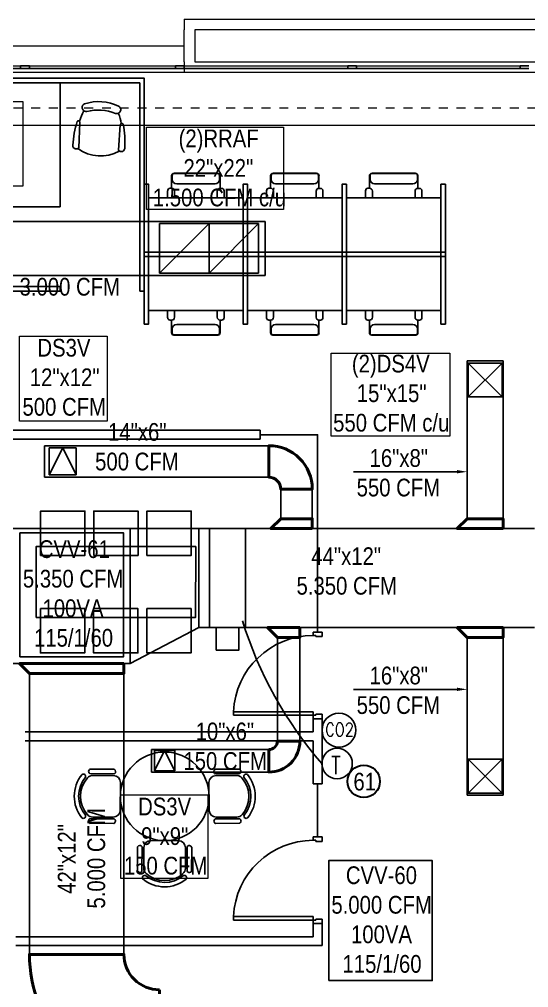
# Model space of a CAD drawing. Header units: inches. Extents: x -3 to 209, y -384 to 20.
# Drawn here: x 168.54 to 174.29, y 4.18 to 15.11 of the extents above; entities that cross this region are included whole.
import ezdxf
from ezdxf import colors
from ezdxf.entities.mleader import LeaderData, LeaderLine
from ezdxf.math import Vec2, Vec3

# ---------------------------------------------------------------- set-up
doc = ezdxf.new("R2010")
doc.units = ezdxf.units.IN
doc.header["$MEASUREMENT"] = 0
for name, pattern in [('Grid Line 1_2_', [0.022225, 0.0127, -0.003175, 0.003175, -0.003175]), ('Hidden', [7.1438, 4.7625, -2.3813]), ('HIDDEN2', [0.1875, 0.125, -0.0625])]:
    doc.linetypes.add(name, pattern=pattern)
for name, color, linetype, lineweight in [('A-GLAZ-CURT', 253, 'Continuous', 9), ('A-GLAZ-CWMG', 253, 'Continuous', 9), ('HVAC -Textos Rejillas', 2, 'Continuous', 9), ('HVAC -Textos Retorno', 2, 'Continuous', 9), ('HVAC -Textos Suministro', 7, 'Continuous', 9), ('HVAC Suministro', 5, 'Continuous', 40), ('S-BEAM', 253, 'Continuous', 13), ('S-GRID', 253, 'Continuous', 9), ('TUBO HVAC', 1, 'Continuous', 30)]:
    doc.layers.add(name, color=color, linetype=linetype, lineweight=lineweight)
for name, color, linetype in [('A-WALL', 253, 'Continuous'), ('BASE PLAN$0$FLOOR LAYOUT 14 Oct (x-ref)$0$20F-032408$0$XDOOR', 253, 'Continuous'), ('BASE PLAN$0$ID-WALL', 253, 'Continuous'), ('BASE PLAN$0$NBS-DARK', 253, 'Continuous'), ('BASE PLAN$0$NBS-HEAVY', 253, 'Continuous'), ('BASE PLAN$0$NDS-DOORS', 253, 'Continuous'), ('hidden line ko ito', 253, 'Continuous'), ('HVAC TEXTO CVV', 2, 'Continuous'), ('HVAC-Accesorios', 1, 'Continuous'), ('HVAC-Equipos', 3, 'Continuous'), ('HVAC-Rejillas', 2, 'HIDDEN2'), ('HVAC-Retorno', 20, 'Continuous'), ('HVAC-Suministro', 170, 'Continuous'), ('NFF-FURN', 253, 'Continuous'), ('NFF-LIGHT', 253, 'Continuous')]:
    doc.layers.add(name, color=color, linetype=linetype)
doc.styles.add('Arial Narrow', font='ARIALN.TTF', dxfattribs={"height": 0.00295})
doc.styles.add('ROMANS', font='romans.shx', dxfattribs={"width": 0.8})
doc.styles.get("Standard").update_dxf_attribs({"font": 'arial.ttf'})

# ---------------------------------------------------------------- blocks, each defined once
blk = doc.blocks.new('ds')
at = {"linetype": 'ByBlock', "lineweight": -2}
for p, q in [((-0.0127, -0.0127), (0.0127, 0.0127)), ((-0.0127, 0.0127), (0.0127, -0.0127)), ((-0.0127, -0.0127), (-0.0127, 0.0127)), ((-0.0127, 0.0127), (0.0127, 0.0127)), ((0.0127, 0.0127), (0.0127, -0.0127)), ((0.0127, -0.0127), (-0.0127, -0.0127))]:
    blk.add_line(p, q, dxfattribs=at)
blk = doc.blocks.new('DS3')
at = {"linetype": 'ByBlock', "lineweight": -2, "ltscale": 25}
for p, q in [((-0.0127, 0.0127), (0, -0.0127)), ((-0.0127, -0.0127), (-0.0127, 0.0127)), ((-0.0127, 0.0127), (0.0127, 0.0127)), ((0, -0.0127), (0.0127, 0.0127)), ((0.0127, 0.0127), (0.0127, -0.0127)), ((0.0127, -0.0127), (-0.0127, -0.0127))]:
    blk.add_line(p, q, dxfattribs=at)
blk = doc.blocks.new('Termostato 1')
at = {"linetype": 'ByBlock', "lineweight": -2}
blk.add_circle((725.333, -473.718), 0.172, dxfattribs=at)
at = {"linetype": 'ByBlock', "lineweight": -2, "insert": (725.414, -473.651, -2.384), "char_height": 0.2, "width": 2.87595, "attachment_point": 1, "rotation": 270, "style": 'ROMANS'}
blk.add_mtext('T', dxfattribs=at)
blk = doc.blocks.new('rr')
at = {"linetype": 'ByBlock', "lineweight": -2}
for p, q in [((-0.0127, -0.0127), (0.0127, 0.0127)), ((-0.0127, -0.0127), (-0.0127, 0.0127)), ((-0.0127, 0.0127), (0.0127, 0.0127)), ((0.0127, 0.0127), (0.0127, -0.0127)), ((0.0127, -0.0127), (-0.0127, -0.0127))]:
    blk.add_line(p, q, dxfattribs=at)
blk = doc.blocks.new('CO2')
at = {"linetype": 'ByBlock', "lineweight": -2}
blk.add_circle((-74869.314, 50750.37), 0.191, dxfattribs=at)
at = {"linetype": 'ByBlock', "lineweight": -2, "insert": (-74869.469, 50750.451, -2.384), "char_height": 0.15, "width": 2.87595, "attachment_point": 1, "rotation": 0, "style": 'ROMANS'}
blk.add_mtext('CO2', dxfattribs=at)
blk = doc.blocks.new('*U64')
blk.add_lwpolyline([(-0.208, -0.0566), (-0.208, 0), (0, 0), (0.0566, -0.0566), (-0.208, -0.0566)])
blk = doc.blocks.new('*U89')
blk.add_lwpolyline([(-0.13, -0.0566), (-0.13, 0), (0, 0), (0.0566, -0.0566), (-0.13, -0.0566)])
blk = doc.blocks.new('*U61')
blk.add_lwpolyline([(-0.182, -0.0566), (-0.182, 0), (0, 0), (0.0566, -0.0566), (-0.182, -0.0566)])
blk = doc.blocks.new('*U96')
blk.add_lwpolyline([(-0.546, -0.0566), (-0.546, 0), (0, 0), (0.0566, -0.0566), (-0.546, -0.0566)])
blk = doc.blocks.new('BASE PLAN$0$YP')
at = {"layer": 'BASE PLAN$0$FLOOR LAYOUT 14 Oct (x-ref)$0$20F-032408$0$XDOOR', "linetype": 'ByBlock', "lineweight": -2}
for p, q in [((-926, 0), (-976, 0)), ((-926, -70), (-926, 0)), ((-50, 0), (0, 0)), ((-50, -70), (-50, 0)), ((-976, -100), (-938, -100)), ((-938, -70), (-926, -70)), ((-938, -100), (-938, -70)), ((-78, -825), (-78, -100)), ((-78, -100), (-38, -100)), ((-38, -70), (-50, -70)), ((-38, -100), (-38, -70)), ((-38, -100), (-38, -825)), ((0, -100), (-38, -100)), ((-78, -1000), (-78, -825)), ((-38, -825), (-38, -1000)), ((-38, -1000), (-78, -1000))]:
    blk.add_line(p, q, dxfattribs=at)
blk.add_arc((-38, -100), 900, 180, 267.4527, dxfattribs=at)
at = {"layer": 'BASE PLAN$0$ID-WALL', "linetype": 'ByBlock', "lineweight": -2}
for p, q in [((-976, -100), (-976, 0)), ((0, -100), (0, 0))]:
    blk.add_line(p, q, dxfattribs=at)
blk.add_lwpolyline([(0, 0), (0, -100)], dxfattribs=at)
blk = doc.blocks.new('A$C3D314434')
at = {"layer": 'hidden line ko ito', "linetype": 'ByBlock', "lineweight": -2}
for p, q in [((-304, 208), (-305, -61)), ((-254, 211), (-255, -65)), ((-234, 177), (-235, -54)), ((235, -56), (236, 176)), ((256, 209), (255, -67)), ((306, 205), (305, -64)), ((-156, -134), (154, -136))]:
    blk.add_line(p, q, dxfattribs=at)
for centre, radius, start, end in [((0, 0), 386, 50.3827, 129.1845), ((0, 0), 336, 50.2105, 129.3568), ((-279, 198), 27.4, 27.5656, 159.5515), ((-223, 284), 25.8, 144.9256, 291.0949), ((-154, 177), 80, 131.0612, 179.7836), ((0, 0), 315, 48.506, 131.0612), ((156, 176), 80, 359.7836, 48.506), ((225, 283), 25.8, 248.4723, 34.6416), ((280, 196), 27.4, 20.0157, 152.0016), ((-279, -52), 27.4, 200.0157, 332.0016), ((-155, -54), 80, 179.7836, 269.7836), ((155, -56), 80, 269.7836, 359.7836), ((279, -54), 27.4, 207.5656, 339.5515)]:
    blk.add_arc(centre, radius, start, end, dxfattribs=at)
blk = doc.blocks.new('zw$6B6B')
at = {"layer": 'NFF-FURN', "linetype": 'ByBlock', "lineweight": -2, "extrusion": (0, 0, -1)}
for points in [[(791, 2680, -0.198888), (818, 2667, -0.347278), (821, 2619)], [(791, 2680, -0.198158), (818, 2667, -0.414966), (815, 2612), (811, 2610)], [(518, 2664, -0.062864), (791, 2680)], [(518, 2664, -0.062864), (791, 2680)], [(526, 2631), (520, 2633), (515, 2637, -0.415881), (516, 2662), (518, 2664)], [(512, 2641, -0.335448), (516, 2662), (518, 2664)], [(395, 2608, -0.084773), (512, 2641)], [(315, 2612), (319, 2619), (325, 2625, -0.415301), (388, 2620, -0.275335), (396, 2575)], [(315, 2612), (319, 2619), (325, 2625, -0.415301), (388, 2620), (392, 2615), (395, 2608)], [(821, 2619, -0.300719), (791, 2153)], [(375, 2253, -0.163773), (396, 2575)], [(288, 2228, -0.190618), (315, 2612)], [(288, 2228, -0.190618), (315, 2612)], [(484, 2171, -0.064311), (368, 2221)], [(375, 2253, -0.260185), (360, 2212, -0.41472), (296, 2216), (292, 2221), (288, 2228)], [(368, 2221), (364, 2216), (360, 2212, -0.41472), (296, 2216), (292, 2221), (288, 2228)], [(791, 2153, -0.360765), (783, 2104, -0.197378), (755, 2095)], [(783, 2163), (787, 2160, -0.414852), (783, 2104, -0.197378), (755, 2095)], [(755, 2095, -0.062793), (486, 2145)], [(755, 2095, -0.062793), (486, 2145)], [(486, 2145), (484, 2147, -0.415432), (486, 2172), (492, 2176), (498, 2176)], [(486, 2145), (484, 2147, -0.379395), (484, 2171)], [(1159, 955, 0.062864), (992, 1171)], [(1159, 955, 0.062864), (992, 1171)], [(992, 1171, 0.198888), (964, 1182, 0.347278), (926, 1153)], [(992, 1171, 0.198158), (964, 1182, 0.414966), (925, 1143), (925, 1139)], [(926, 1153, 0.300719), (595, 823)], [(1198, 825, 0.084773), (1146, 935)], [(1146, 935, 0.335448), (1159, 952), (1159, 955)], [(1129, 939), (1135, 936), (1142, 934, 0.415881), (1159, 952), (1159, 955)], [(1254, 767), (1256, 775), (1257, 783, 0.415301), (1212, 828), (1205, 827), (1198, 825)], [(1254, 767), (1256, 775), (1257, 783, 0.415301), (1212, 828, 0.275335), (1173, 804)], [(982, 494, 0.190618), (1254, 767)], [(982, 494, 0.190618), (1254, 767)], [(945, 576, 0.163773), (1173, 804)], [(607, 824), (603, 824, 0.414852), (564, 785, 0.197378), (575, 758)], [(595, 823, 0.360765), (564, 785, 0.197378), (575, 758)], [(575, 758, 0.062793), (790, 589)], [(575, 758, 0.062793), (790, 589)], [(945, 576, 0.260185), (923, 537, 0.41472), (968, 492), (975, 493), (982, 494)], [(925, 550), (924, 544), (923, 537, 0.41472), (968, 492), (975, 493), (982, 494)], [(810, 604, 0.064311), (925, 550)], [(790, 589), (793, 589, 0.415432), (811, 606), (809, 613), (806, 618)], [(790, 589), (793, 589, 0.379395), (810, 604)]]:
    blk.add_lwpolyline(points, format="xyb", dxfattribs=at)
for points in [[(811, 2610), (526, 2631)], [(791, 2680), (791, 2680)], [(518, 2664), (518, 2664)], [(811, 2610), (811, 2610)], [(396, 2575), (396, 2575)], [(315, 2612), (315, 2612)], [(375, 2253), (375, 2253)], [(288, 2228), (288, 2228)], [(783, 2163), (498, 2176)], [(783, 2163), (783, 2163)], [(755, 2095), (755, 2095)], [(486, 2145), (486, 2145)], [(1450, 1251), (1450, 1951)], [(1450, 1951), (50, 1951)], [(50, 1251), (1450, 1251)], [(500, 51), (500, 1251)], [(500, 1251), (50, 1251)], [(925, 1139), (1129, 939)], [(992, 1171), (992, 1171)], [(925, 1139), (925, 1139)], [(1159, 955), (1159, 955)], [(1254, 767), (1254, 767)], [(1173, 804), (1173, 804)], [(607, 824), (806, 618)], [(607, 824), (607, 824)], [(575, 758), (575, 758)], [(945, 576), (945, 576)], [(790, 589), (790, 589)], [(982, 494), (982, 494)]]:
    blk.add_lwpolyline(points, dxfattribs=at)
at = {"layer": 'NFF-LIGHT', "linetype": 'ByBlock', "lineweight": -2}
for p, q in [((-2400, 2850), (-2400, 2900)), ((-2400, 2850), (-50, 2850)), ((-50, 2850), (-50, 50)), ((-2350, 50), (-2350, 1951)), ((-50, 50), (-2350, 50))]:
    blk.add_line(p, q, dxfattribs=at)
blk.add_lwpolyline([(-2400, 2900), (0, 2900), (0, 0), (-2400, 0), (-2400, 1951), (-2350, 1951)], dxfattribs=at)
at = {"layer": 'NFF-LIGHT', "linetype": 'ByBlock', "lineweight": -2, "extrusion": (0, 0, -1)}
blk.add_lwpolyline([(50, 51), (500, 51)], dxfattribs=at)
blk = doc.blocks.new('nci')
at = {"layer": 'NFF-FURN', "linetype": 'ByBlock', "lineweight": -2}
for p, q in [((717, -265), (635, -265)), ((744, -310), (744, -292)), ((744, -310), (886, -310)), ((889, -316), (844, -316)), ((635, -342), (712, -342)), ((793, -799), (793, -367)), ((911, -831), (911, -335)), ((915, -824), (915, -342)), ((711, -824), (635, -824)), ((743, -874), (743, -856)), ((743, -856), (886, -856)), ((889, -850), (844, -850)), ((635, -901), (716, -901))]:
    blk.add_line(p, q, dxfattribs=at)
for points in [[(-25, -50), (25, -50), (25, 0), (-25, 0)], [(25, -1116), (-25, -1116), (-25, -50), (25, -50)], [(25, -50), (25, -1116), (635, -1116), (635, -50)], [(-25, -1116), (25, -1116), (25, -1166), (-25, -1166)]]:
    blk.add_lwpolyline(points, close=True, dxfattribs=at)
for points in [[(25, 0), (789, 0), (789, -50), (25, -50), (25, 0)], [(25, -1116), (789, -1116), (789, -1166), (25, -1166), (25, -1116)]]:
    blk.add_lwpolyline(points, dxfattribs=at)
for centre, radius, start, end in [((712, -310), 32.3, 270, 0), ((717, -292), 26.9, 0, 90), ((844, -367), 50.8, 90, 180), ((886, -335), 25.4, 0, 90), ((889, -342), 25.4, 0, 90), ((711, -856), 32.3, 0, 90), ((844, -799), 50.8, 180, 270), ((886, -831), 25.4, 270, 0), ((889, -824), 25.4, 270, 0), ((716, -874), 26.9, 270, 0)]:
    blk.add_arc(centre, radius, start, end, dxfattribs=at)

msp = doc.modelspace()

# ---------------------------------------------------------------- linework, layer by layer
at = {"layer": 'A-GLAZ-CURT', "lineweight": 18}
for p, q in [((168.557, 14.58), (166.91, 14.58)), ((166.91, 14.555), (168.557, 14.555)), ((168.557, 14.555), (168.557, 14.58)), ((170.304, 14.58), (168.657, 14.58)), ((168.657, 14.58), (168.657, 14.555)), ((168.657, 14.555), (170.304, 14.555)), ((170.304, 14.555), (170.304, 14.58)), ((172.249, 14.58), (170.404, 14.58)), ((170.404, 14.58), (170.404, 14.555)), ((170.404, 14.555), (172.249, 14.555)), ((172.249, 14.555), (172.249, 14.58)), ((174.192, 14.58), (172.349, 14.58)), ((172.349, 14.58), (172.349, 14.555)), ((172.349, 14.555), (174.192, 14.555)), ((174.192, 14.555), (174.192, 14.58))]:
    msp.add_line(p, q, dxfattribs=at)
at = {"layer": 'A-GLAZ-CWMG'}
for p, q in [((166.91, 14.583), (168.557, 14.583)), ((166.91, 14.553), (168.557, 14.553)), ((168.657, 14.583), (170.304, 14.583)), ((168.657, 14.553), (170.304, 14.553)), ((170.404, 14.583), (172.249, 14.583)), ((170.404, 14.553), (172.249, 14.553)), ((172.349, 14.583), (174.192, 14.583)), ((172.349, 14.553), (174.192, 14.553))]:
    msp.add_line(p, q, dxfattribs=at)
at = {"layer": 'A-GLAZ-CWMG', "lineweight": 25, "extrusion": (0, 0, -1)}
for p, q in [((168.657, 14.583), (168.557, 14.583)), ((168.557, 14.583), (168.557, 14.553)), ((168.557, 14.553), (168.657, 14.553)), ((168.657, 14.553), (168.657, 14.583)), ((172.349, 14.583), (172.249, 14.583)), ((172.249, 14.583), (172.249, 14.553)), ((172.249, 14.553), (172.349, 14.553)), ((172.349, 14.553), (172.349, 14.583)), ((174.292, 14.583), (174.192, 14.583)), ((174.192, 14.583), (174.192, 14.553)), ((174.192, 14.553), (174.292, 14.553))]:
    msp.add_line(p, q, dxfattribs=at)
at = {"layer": 'A-GLAZ-CWMG', "lineweight": 25}
for p, q in [((170.404, 14.583), (170.304, 14.583)), ((170.304, 14.583), (170.304, 14.553)), ((170.304, 14.553), (170.404, 14.553)), ((170.404, 14.553), (170.404, 14.583))]:
    msp.add_line(p, q, dxfattribs=at)
at = {"layer": 'A-WALL', "lineweight": 18}
for p, q in [((170.404, 15.107), (187.744, 15.107)), ((170.404, 15.107), (170.404, 14.987)), ((170.404, 14.628), (170.404, 14.987)), ((187.744, 14.987), (170.524, 14.987)), ((170.524, 14.987), (170.524, 14.628)), ((166.81, 14.808), (170.404, 14.808)), ((170.404, 14.628), (170.404, 14.583)), ((170.404, 14.553), (170.404, 14.508)), ((170.524, 14.628), (185.905, 14.628)), ((170.404, 14.508), (166.81, 14.508)), ((175.58, 14.508), (170.404, 14.508))]:
    msp.add_line(p, q, dxfattribs=at)
at = {"layer": 'BASE PLAN$0$NBS-DARK'}
for points in [[(171.259, 10.421), (171.909, 10.421), (171.909, 8.193)], [(171.909, 5.883), (171.909, 6.483)]]:
    msp.add_lwpolyline(points, dxfattribs=at)
at = {"layer": 'BASE PLAN$0$NBS-HEAVY'}
for p, q in [((171.259, 10.471), (162.327, 10.471)), ((171.259, 10.371), (171.259, 10.471)), ((171.259, 10.371), (162.327, 10.371)), ((171.859, 7.067), (171.859, 7.217)), ((171.859, 7.217), (171.959, 7.217)), ((171.959, 6.483), (171.959, 7.217)), ((168.609, 7.067), (171.859, 7.067)), ((168.609, 6.967), (171.859, 6.967)), ((171.859, 6.483), (171.859, 6.967)), ((171.859, 6.483), (171.959, 6.483)), ((171.859, 5.845), (171.859, 5.883)), ((171.959, 5.833), (171.959, 5.883)), ((171.859, 4.757), (171.859, 4.907)), ((171.859, 4.907), (171.959, 4.907)), ((171.959, 4.657), (171.959, 4.907)), ((168.504, 4.757), (171.859, 4.757)), ((168.504, 4.657), (171.959, 4.657))]:
    msp.add_line(p, q, dxfattribs=at)
at = {"layer": 'HVAC -Textos Rejillas'}
for points in [[(168.582, 13.226), (167.029, 13.226), (167.029, 14.18), (168.582, 14.18)], [(171.524, 12.962), (169.98, 12.962), (169.98, 13.892), (171.524, 13.892)]]:
    msp.add_lwpolyline(points, close=True, dxfattribs=at)
at = {"layer": 'HVAC -Textos Suministro'}
for points in [[(169.533, 10.573), (168.546, 10.573), (168.546, 11.533), (169.533, 11.533)], [(173.399, 10.405), (172.06, 10.405), (172.06, 11.34), (173.399, 11.34)], [(170.672, 5.413), (169.69, 5.413), (169.69, 6.358), (170.672, 6.358)]]:
    msp.add_lwpolyline(points, close=True, dxfattribs=at)
at = {"layer": 'HVAC Suministro'}
for points in [[(171.359, 9.941), (171.359, 10.297, -0.414214), (171.848, 9.808), (171.493, 9.808, 0.414214)], [(171.359, 6.869), (171.359, 6.615, 0.414214), (171.709, 6.964), (171.455, 6.964, -0.414214)], [(170.124, 4.158), (170.124, 3.091, -0.414214), (168.657, 4.558), (169.724, 4.558, 0.414214)]]:
    msp.add_lwpolyline(points, format="xyb", close=True, dxfattribs=at)
at = {"layer": 'HVAC TEXTO CVV', "color": 1}
for points in [[(168.55, 7.916), (169.719, 7.916), (169.719, 9.313), (168.55, 9.313)], [(172.034, 4.262), (173.202, 4.262), (173.202, 5.617), (172.034, 5.617)]]:
    msp.add_lwpolyline(points, close=True, dxfattribs=at)
at = {"layer": 'HVAC-Accesorios', "color": 1, "linetype": 'Hidden'}
msp.add_arc((175.319, 9.637), 4.457, 197.167, 221.0411, dxfattribs=at)
at = {"layer": 'HVAC-Equipos'}
for points in [[(171.096, 9.363), (171.096, 8.245), (170.69, 8.245), (170.69, 9.363)], [(171.02, 8.245), (171.02, 7.991), (170.766, 7.991), (170.766, 8.245)]]:
    msp.add_lwpolyline(points, close=True, dxfattribs=at)
at = {"layer": 'HVAC-Retorno'}
for p, q in [((171.318, 12.827), (166.208, 12.827)), ((171.318, 12.827), (171.318, 12.523)), ((171.318, 12.218), (171.318, 12.523)), ((171.318, 12.218), (166.209, 12.217))]:
    msp.add_line(p, q, dxfattribs=at)
at = {"layer": 'HVAC-Suministro'}
for p, q in [((173.595, 11.255), (173.799, 11.255)), ((173.595, 11.255), (173.595, 9.473)), ((174.002, 11.255), (173.799, 11.255)), ((174.002, 11.255), (174.002, 9.473)), ((168.826, 10.297), (168.826, 10.119)), ((168.826, 10.297), (171.359, 10.297)), ((171.359, 10.297), (171.359, 10.119)), ((168.826, 9.941), (168.826, 10.119)), ((171.359, 9.941), (171.359, 10.119)), ((168.826, 9.941), (171.359, 9.941)), ((171.493, 9.473), (171.493, 9.808)), ((171.493, 9.808), (171.67, 9.808)), ((171.848, 9.808), (171.67, 9.808)), ((171.848, 9.473), (171.848, 9.808)), ((171.493, 9.473), (171.67, 9.473)), ((171.848, 9.473), (171.67, 9.473)), ((173.595, 9.473), (173.799, 9.473)), ((174.002, 9.473), (173.799, 9.473)), ((169.795, 9.363), (165.105, 9.363)), ((169.795, 9.363), (169.795, 8.601)), ((170.69, 9.363), (170.567, 9.363)), ((170.567, 9.363), (170.567, 8.804)), ((170.69, 9.363), (170.69, 8.804)), ((174.356, 9.363), (171.096, 9.363)), ((171.096, 9.363), (171.096, 8.804)), ((170.567, 8.245), (170.567, 8.804)), ((170.69, 8.245), (170.69, 8.804)), ((171.096, 8.245), (171.096, 8.804)), ((169.795, 7.839), (169.795, 8.601)), ((170.69, 8.245), (170.567, 8.245)), ((174.356, 8.245), (171.096, 8.245)), ((171.455, 8.134), (171.582, 8.134)), ((171.455, 8.134), (171.455, 6.964)), ((171.709, 8.134), (171.582, 8.134)), ((171.709, 8.134), (171.709, 6.964)), ((173.595, 6.353), (173.595, 8.134)), ((173.595, 8.134), (173.799, 8.134)), ((174.002, 8.134), (173.799, 8.134)), ((174.002, 6.353), (174.002, 8.134)), ((169.795, 7.839), (165.105, 7.839)), ((168.657, 4.558), (168.657, 7.728)), ((168.657, 7.728), (169.191, 7.728)), ((169.724, 7.728), (169.191, 7.728)), ((169.724, 4.558), (169.724, 7.728)), ((171.455, 6.964), (171.582, 6.964)), ((171.709, 6.964), (171.582, 6.964)), ((170.035, 6.869), (170.035, 6.742)), ((170.035, 6.869), (171.359, 6.869)), ((171.359, 6.869), (171.359, 6.742)), ((170.035, 6.615), (170.035, 6.742)), ((171.359, 6.615), (171.359, 6.742)), ((170.035, 6.615), (171.359, 6.615)), ((173.595, 6.353), (173.799, 6.353)), ((174.002, 6.353), (173.799, 6.353)), ((168.657, 4.558), (169.191, 4.558)), ((169.724, 4.558), (169.191, 4.558))]:
    msp.add_line(p, q, dxfattribs=at)
msp.add_lwpolyline([(170.567, 9.363), (169.795, 9.363), (169.795, 7.839), (170.567, 8.245)], close=True, dxfattribs=at)
at = {"layer": 'NFF-FURN'}
for points in [[(168.783, 9.059), (169.283, 9.059), (169.283, 9.559), (168.783, 9.559), (168.783, 9.059)], [(169.383, 9.059), (169.883, 9.059), (169.883, 9.559), (169.383, 9.559), (169.383, 9.059)], [(169.983, 9.059), (170.483, 9.059), (170.483, 9.559), (169.983, 9.559), (169.983, 9.059)], [(169.983, 9.059), (170.483, 9.059), (170.483, 9.559), (169.983, 9.559), (169.983, 9.059)], [(168.732, 8.359), (168.733, 9.159), (170.533, 9.159), (170.532, 8.359), (168.732, 8.359)], [(168.782, 8.459), (169.282, 8.459), (169.282, 7.959), (168.782, 7.959), (168.782, 8.459)], [(169.382, 8.459), (169.882, 8.459), (169.882, 7.959), (169.382, 7.959), (169.382, 8.459)], [(169.982, 8.459), (170.482, 8.459), (170.482, 7.959), (169.982, 7.959), (169.982, 8.459)]]:
    msp.add_lwpolyline(points, dxfattribs=at)
msp.add_circle((170.184, 6.341), 0.5, dxfattribs=at)
at = {"layer": 'S-BEAM', "lineweight": 18}
msp.add_line((175.069, 13.908), (162.795, 13.908), dxfattribs=at)
at = {"layer": 'S-GRID', "linetype": 'Grid Line 1_2_'}
msp.add_line((122.677, 14.108), (191.998, 14.108), dxfattribs=at)
at = {"layer": 'TUBO HVAC'}
msp.add_circle((172.429, 6.51), 0.183, dxfattribs=at)

# ---------------------------------------------------------------- block references
at = {"layer": 'BASE PLAN$0$NDS-DOORS', "xscale": 0.0009999999999852297, "yscale": 0.0009999999999852297, "zscale": 0.0009999999999852297, "rotation": 270}
for p in [(171.959, 7.217), (171.959, 4.907)]:
    msp.add_blockref('BASE PLAN$0$YP', p, dxfattribs=at)
at = {"layer": 'HVAC Suministro', "yscale": 1.953866694221574, "zscale": 1.953866694221574}
for name, p, xscale, rotation in [('*U61', (171.493, 9.473), -1.953866694221574, 1.681918604390376e-08), ('*U64', (173.595, 9.473), -1.953866694221574, 1.681918604390376e-08), ('*U89', (171.455, 8.134), 1.953866694221574, 179.9999999831808), ('*U64', (173.595, 8.134), 1.953866694221574, 179.9999999831808), ('*U96', (168.657, 7.728), 1.953866694221574, 179.9999999831808)]:
    msp.add_blockref(name, p, dxfattribs=dict(at, xscale=xscale, rotation=rotation))
at = {"layer": 'HVAC-Equipos'}
msp.add_blockref('CO2', (75041.463, -50743.282), dxfattribs=at)
at = {"layer": 'HVAC-Equipos', "rotation": 90.00000000172517}
msp.add_blockref('Termostato 1', (-301.59, -718.622), dxfattribs=at)
at = {"layer": 'HVAC-Rejillas', "xscale": 22, "yscale": 22, "zscale": 12}
for p in [(170.405, 12.523), (170.964, 12.523)]:
    msp.add_blockref('rr', p, dxfattribs=at)
at = {"layer": 'HVAC-Rejillas', "rotation": 180}
for name, p, xscale, yscale, zscale in [('ds', (173.799, 11.039), 15, 15, 12), ('DS3', (169.034, 10.119), 12, 12, 9), ('DS3', (170.182, 6.742), -9, 9, 9), ('ds', (173.799, 6.569), 15, 15, 12)]:
    msp.add_blockref(name, p, dxfattribs=dict(at, xscale=xscale, yscale=yscale, zscale=zscale))
at = {"layer": 'NFF-FURN'}
for name, p, xscale, yscale, zscale, rotation in [('nci', (169.952, 12.457), 0.0009999999999852306, 0.0009999999999852306, 0.0009999999999852306, 90), ('nci', (171.068, 12.457), 0.0009999999999852306, 0.0009999999999852306, 0.0009999999999852306, 90), ('nci', (172.184, 12.457), 0.0009999999999852306, 0.0009999999999852306, 0.0009999999999852306, 90), ('nci', (169.952, 12.457), -0.0009999999999852304, 0.0009999999999852304, 0.0009999999999852297, 90), ('nci', (171.068, 12.457), -0.0009999999999852304, 0.0009999999999852304, 0.0009999999999852297, 90), ('nci', (172.184, 12.457), -0.0009999999999852304, 0.0009999999999852304, 0.0009999999999852297, 90), ('A$C3D314434', (169.549, 6.341), 0.0009999999999852306, 0.0009999999999852306, 0.0009999999999852306, 90), ('A$C3D314434', (170.183, 5.706), 0.0009999999999852297, 0.0009999999999852297, 0.0009999999999852297, 180)]:
    msp.add_blockref(name, p, dxfattribs=dict(at, xscale=xscale, yscale=yscale, zscale=zscale, rotation=rotation))
at = {"layer": 'NFF-FURN', "extrusion": (0, 0, -1), "xscale": 0.0009999999999852304, "yscale": 0.0009999999999852304, "zscale": -0.0009999999999852297, "rotation": 90}
msp.add_blockref('A$C3D314434', (-170.819, 6.341), dxfattribs=at)
at = {"layer": 'NFF-LIGHT', "xscale": -0.0009999999999852297, "yscale": 0.0009999999999852297, "zscale": 0.0009999999999852297, "rotation": 270}
msp.add_blockref('zw$6B6B', (167.052, 14.442), dxfattribs=at)

# ---------------------------------------------------------------- texts
at = {"layer": 'HVAC -Textos Rejillas', "insert": (169.963, 13.864), "char_height": 0.2, "width": 1.6348, "attachment_point": 1, "style": 'Arial Narrow'}
msp.add_mtext('\\pi0.37763;(2)RRAF\\P\\pi0.43255;22"x22"\\P\\pi0.086706;1.500 CFM c/u', dxfattribs=at)
at = {"layer": 'HVAC -Textos Retorno', "insert": (167.696, 12.19), "char_height": 0.2, "width": 2.02741, "attachment_point": 1, "style": 'Arial Narrow'}
msp.add_mtext('24"x14" 3.000 CFM', dxfattribs=at)
at = {"layer": 'HVAC -Textos Suministro', "char_height": 0.2, "attachment_point": 1, "style": 'Arial Narrow'}
for s, insert, width in [('\\pi0.52763;DS3V\\P\\pi0.44162;12"x12"\\P\\pi0.35949;500 CFM', (168.22, 11.502), 1.6348), ('\\pi0.38596;(2)DS4V\\P\\pi0.44162;15"x15"\\P\\pi0.17456;550 CFM c/u', (171.909, 11.323), 1.6348), ('\\pi0.71842;14"x6" \\P\\pi0.57258;500 CFM', (168.826, 10.552), 2.06098), ('\\pi0.70163;16"x8" \\P\\pi0.55579;550 CFM', (171.793, 10.258), 2.02741), ('\\pi0.20747;44"x12" \\P\\pi0.040757;5.350 CFM', (171.63, 9.15), 1.18847), ('\\pi0.70163;16"x8" \\P\\pi0.55579;550 CFM', (171.793, 7.804), 2.02741), ('\\pi0.70163;10"x6" \\P\\pi0.5635;150 CFM', (169.831, 7.173), 2.02741), ('\\pi0.52763;DS3V\\P\\pi0.56133;9"x9"\\P\\pi0.3672;150 CFM', (169.356, 6.326), 1.6348)]:
    msp.add_mtext(s, dxfattribs=dict(at, insert=insert, width=width))
at = {"layer": 'HVAC -Textos Suministro', "insert": (168.978, 5.034), "char_height": 0.2, "width": 1.18847, "attachment_point": 1, "rotation": 90, "style": 'Arial Narrow'}
msp.add_mtext('\\pi0.20747;42"x12" \\P\\pi0.040757;5.000 CFM', dxfattribs=at)
at = {"layer": 'HVAC TEXTO CVV', "color": 1, "char_height": 0.2, "width": 1.6348, "attachment_point": 1, "style": 'Arial Narrow'}
for s, insert in [('\\pi0.44305;CVV-61\\P\\pi0.26392;5.350 CFM\\P\\pi0.48548;100VA\\P\\pi0.38937;115/1/60', (168.32, 9.23)), ('\\pi0.71529;61', (171.597, 6.607)), ('\\pi0.4275;CVV-60\\P\\pi0.26392;5.000 CFM\\P\\pi0.48548;100VA\\P\\pi0.38937;115/1/60', (171.8, 5.551))]:
    msp.add_mtext(s, dxfattribs=dict(at, insert=insert))

# ---------------------------------------------------------------- leaders
at = {"layer": 'HVAC -Textos Suministro'}
ml = msp.add_multileader_mtext('Standard', dxfattribs=at)
ml.set_content('', color=256)
ml.set_leader_properties()
ml.build(insert=Vec2(0, 0))
ml.multileader.update_dxf_attribs({"dogleg_length": 0.36, "arrow_head_size": 0.113})
ctx = ml.context
ctx.base_point, ctx.char_height, ctx.arrow_head_size, ctx.landing_gap_size, ctx.plane_origin, ctx.plane_x_axis, ctx.plane_y_axis = Vec3(172.315, 10.003), 0.113, 0.113, 0.0564, Vec3(168.019, 10.501), Vec3(-1, 0), Vec3(0, -1)
notes = []
notes.append((ctx, [(1, (1, 1, 0), (172.529, 10.003), (-1, 0), 0.214, [(0, [(173.595, 10.003)], 0, [])])]))
ctx.mtext.insert, ctx.mtext.text_direction, ctx.mtext.rotation, ctx.mtext.flow_direction = Vec3(172.259, 9.946), Vec3(-1, 0), 3.141593, 5
ml = msp.add_multileader_mtext('Standard', dxfattribs=at)
ml.set_content('', color=256)
ml.set_leader_properties()
ml.build(insert=Vec2(0, 0))
ml.multileader.update_dxf_attribs({"dogleg_length": 0.36, "arrow_head_size": 0.113})
ctx = ml.context
ctx.base_point, ctx.char_height, ctx.arrow_head_size, ctx.landing_gap_size, ctx.plane_origin, ctx.plane_x_axis, ctx.plane_y_axis = Vec3(172.315, 7.548), 0.113, 0.113, 0.0564, Vec3(168.019, 8.047), Vec3(-1, 0), Vec3(0, -1)
notes.append((ctx, [(1, (1, 1, 0), (172.529, 7.548), (-1, 0), 0.214, [(0, [(173.595, 7.548)], 0, [])])]))
ctx.mtext.insert, ctx.mtext.text_direction, ctx.mtext.rotation, ctx.mtext.flow_direction = Vec3(172.259, 7.492), Vec3(-1, 0), 3.141593, 5
for ctx, leaders in notes:
    for number, flags, end, landing, length, lines in leaders:
        leader = LeaderData()
        leader.index, (leader.has_last_leader_line, leader.has_dogleg_vector, leader.attachment_direction) = number, flags
        leader.last_leader_point, leader.dogleg_vector, leader.dogleg_length = Vec3(end), Vec3(landing), length
        for number, points, colour, breaks in lines:
            line = LeaderLine()
            line.index, line.vertices, line.color, line.breaks = number, Vec3.list(points), colors.encode_raw_color(colour), breaks
            leader.lines.append(line)
        ctx.leaders.append(leader)

doc.saveas('drawing.dxf')
